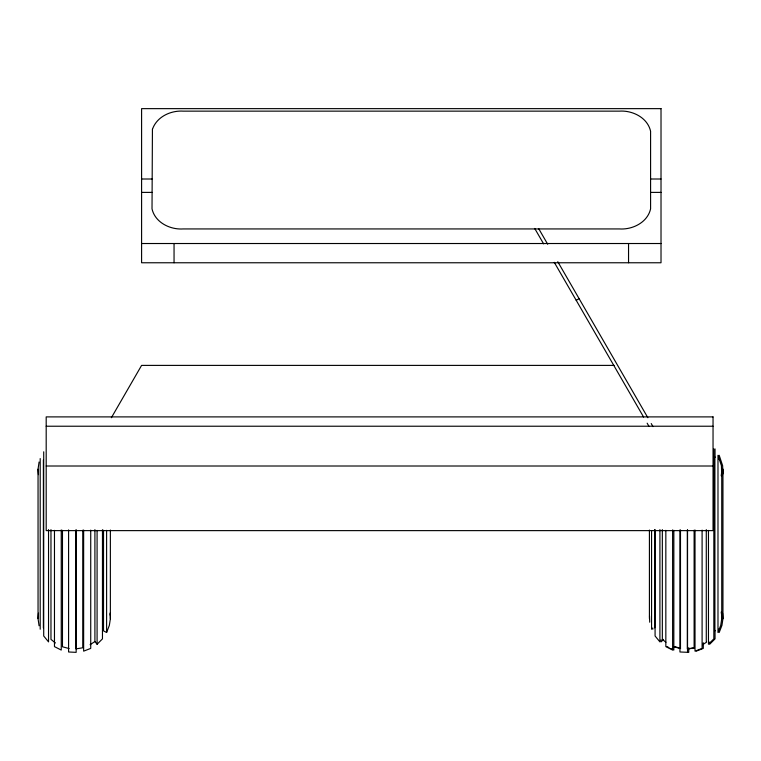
<?xml version="1.0" encoding="UTF-8"?>
<svg xmlns="http://www.w3.org/2000/svg" width="761" height="761" viewBox="0 0 761 761"><rect width="100%" height="100%" fill="white"/><g stroke="black" fill="none" stroke-linecap="round" stroke-linejoin="round"><path stroke-width="1.14" d="M721.666 473.475L721.428 465.713L717.984 455.306L717.984 632.486L720.734 625.371L721.742 618.722L721.742 469.071M722.95 470.146L722.883 473.475L722.636 465.713L719.193 455.306L719.193 459.673M39.068 625.78L38.05 618.588L38.459 613.157M649.713 622.213L649.523 615.868M38.05 618.588L38.05 469.204L39.068 462.013M110.364 530.037L110.364 618.722L109.356 625.371L106.607 632.486L103.525 630.888L103.525 530.236M722.95 469.071L722.95 618.722L721.942 625.371L719.193 632.486L719.193 628.672M721.219 475.787L721.666 472.448M722.579 474.674L722.883 472.448M111.372 417.732L141.594 365.394L614.079 365.394M663.544 639.392L661.119 641.875L661.119 639.773M94.906 529.637L94.906 641.542L97.085 644.253L102.459 638.869L102.459 529.713M90.112 644.681L94.906 641.542M702.698 644.681L706.531 642.17M576.21 300.329L579.111 298.654M696.229 651.15L703.307 648.41L703.307 642.788M688.553 648.886L694.194 647.972M141.594 179.006L152.019 179.006M650.588 179.006L661.014 179.006M141.594 192.39L152.019 192.39M650.588 192.39L661.014 192.39M141.594 243.52L661.014 243.52M46.193 426.227L713.038 426.227M46.193 466.008L713.038 466.008M675.055 646.793L680.581 648.258M673.846 646.793L680.486 648.543L680.486 530.094M69.108 648.543L62.469 646.793L62.469 530.331M667.045 646.631L668.986 647.611M670.926 648.591L673.827 650.056L673.846 530.331M665.913 642.265L662.336 639.392L662.336 529.627M55.439 642.978L50.968 639.392L50.968 529.627M538.798 228.833L547.692 244.233M557.765 261.689L647.858 417.732M651.226 423.563L652.995 426.626M534.717 228.452L543.611 243.853M554.274 262.336L643.597 417.038M647.145 423.183L648.914 426.255M38.459 474.636L38.05 469.204M722.579 613.119L722.95 618.722M721.219 612.006L721.666 615.345M109.993 613.119L110.297 615.345M721.666 614.317L721.742 618.722M110.297 614.317L110.364 618.722M715.045 448.923L715.045 457.399M715.045 630.393L715.045 638.869L709.671 644.253L709.671 642.094M714.902 456.895L714.902 630.888M713.837 448.923L713.837 638.869L708.462 644.253L708.462 530.407M706.284 529.637L706.284 641.542M702.099 530.113L702.099 648.41L695.021 651.15L695.021 529.998M694.118 530.198L694.118 647.792L687.335 648.886L687.335 530.056M688.743 647.697L688.743 652.358L679.953 651.987L679.953 529.894M687.535 529.846L687.535 652.358M672.619 529.894L672.619 650.056L665.837 646.631L665.837 530.35M659.911 529.589L659.911 641.875L655.078 635.996L655.078 529.799M654.755 529.57L654.755 627.882M652.776 628.006L652.776 629.233M651.568 530.493L651.568 629.233M649.418 530.056L649.418 618.588M628.548 243.52L628.548 262.764M174.05 243.52L174.05 262.764M106.607 530.341L106.607 632.486M97.085 530.407L97.085 644.253M90.73 530.113L90.73 648.41L83.643 651.15L83.643 529.998M82.749 530.198L82.749 647.792L75.967 648.886L75.967 530.056M76.157 529.846L76.157 652.358L68.585 651.987L68.585 529.894M61.251 529.894L61.251 650.056L54.469 646.631L54.469 530.35M48.533 529.589L48.533 641.875L43.71 635.996L43.71 451.796M43.377 459.91L43.377 627.882M40.2 458.56L40.2 629.233M152.428 129.36L152.019 208.875C155.073 222.469 170.093 229.851 183.182 228.937L619.425 228.937C632.505 229.851 647.525 222.469 650.588 208.875L650.588 131.206C647.525 117.613 632.505 110.231 619.425 111.144L183.182 111.144C170.616 110.326 156.652 116.871 152.428 129.36M661.014 108.642L141.594 108.642L141.594 262.764L661.014 262.764L661.014 108.642M713.038 416.895L46.193 416.895L46.193 530.626L713.038 530.626L713.038 416.895"/></g></svg>
